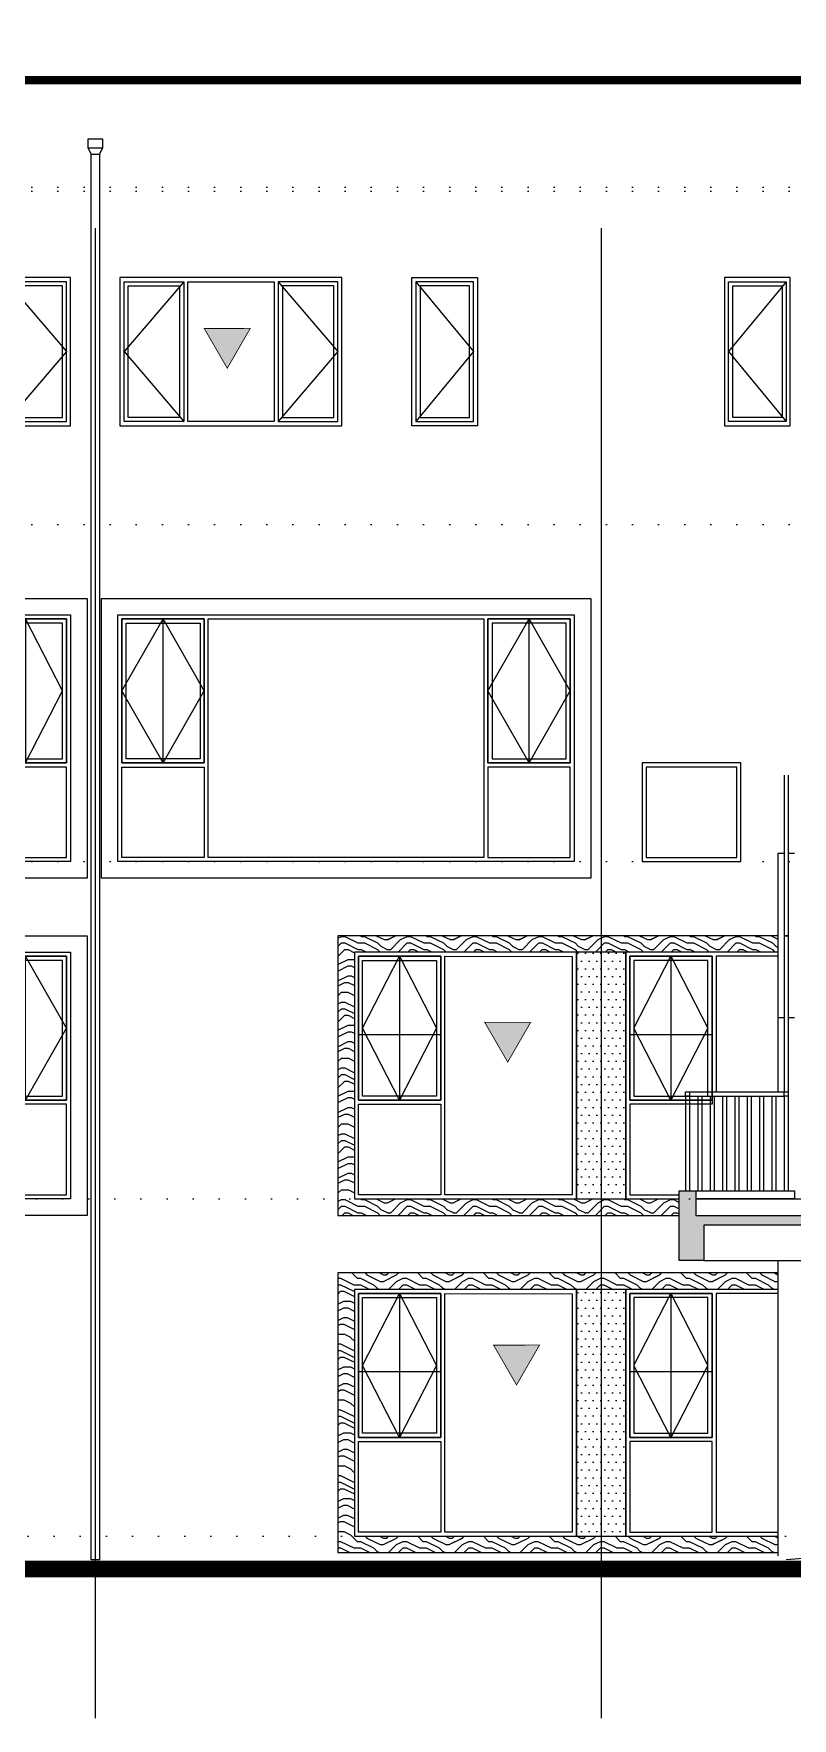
# Model space of a CAD drawing. Header units: millimetres. Extents: x -1048436 to -185795, y -983427 to 400387.
# Drawn here: x -711662 to -702437, y -814346 to -793865 of the extents above; entities that cross this region are included whole.
import ezdxf

# ---------------------------------------------------------------- set-up
doc = ezdxf.new("R2010")
doc.units = ezdxf.units.MM
doc.header["$LTSCALE"] = 500
doc.linetypes.add('A-FP_05$0$pln_L5$0$Col_L4$0$PHANTOM', pattern=[63.5, 31.75, -6.35, 6.35, -6.35, 6.35, -6.35])
doc.linetypes.add('DOT', pattern=[6.35, 0, -6.35])
for name, color, linetype in [('建-填充', 9, 'Continuous'), ('建-墙-混凝土墙', 6, 'Continuous'), ('建-楼梯-扶手栏杆', 3, 'Continuous'), ('建-窗', 135, 'Continuous'), ('建-符号', 13, 'Continuous'), ('楼层虚线', 1, 'Continuous')]:
    doc.layers.add(name, color=color, linetype=linetype)
doc.layers.add('建-非打-01', color=6, linetype='Continuous', plot=False)
pattern_1 = [(0, (0, 16860.78), (46.875, 93.75), [0, -93.75])]

# ---------------------------------------------------------------- blocks, each defined once
blk = doc.blocks.new('C1')
at = {"layer": '建-窗', "linetype": 'Continuous'}
for p, q in [((-716238, -572677), (-716238, -570927)), ((-711788, -572677), (-711788, -570927)), ((-716738, -572677), (-715738, -572677)), ((-711288, -572677), (-712288, -572677))]:
    blk.add_line(p, q, dxfattribs=at)
for points in [[(-716988, -570677), (-711038, -570677), (-711038, -574077), (-716988, -574077)], [(-716788, -570877), (-711238, -570877), (-711238, -573877), (-716788, -573877)], [(-716738, -570927), (-715738, -570927), (-715738, -572677), (-716738, -572677)], [(-716738, -572677), (-715738, -572677), (-715738, -570927), (-716738, -570927)], [(-716688, -570977), (-715788, -570977), (-715788, -572627), (-716688, -572627)], [(-715688, -570927), (-712338, -570927), (-712338, -573827), (-715688, -573827)], [(-711288, -570927), (-712288, -570927), (-712288, -572677), (-711288, -572677)], [(-711288, -572677), (-712288, -572677), (-712288, -570927), (-711288, -570927)], [(-711338, -570977), (-712238, -570977), (-712238, -572627), (-711338, -572627)], [(-716738, -572727), (-715738, -572727), (-715738, -573827), (-716738, -573827)], [(-711288, -572727), (-712288, -572727), (-712288, -573827), (-711288, -573827)]]:
    blk.add_lwpolyline(points, close=True, dxfattribs=at)
for points in [[(-716238, -572677), (-716738, -571802), (-716238, -570927)], [(-716238, -572677), (-715738, -571802), (-716238, -570927)], [(-711788, -572677), (-712288, -571802), (-711788, -570927)], [(-711788, -572677), (-711288, -571802), (-711788, -570927)]]:
    blk.add_lwpolyline(points, dxfattribs=at)
blk = doc.blocks.new('sdfsg')
at = {"layer": '建-填充', "linetype": 'A-FP_05$0$pln_L5$0$Col_L4$0$PHANTOM'}
h = blk.add_hatch(dxfattribs=at)
h.set_pattern_fill('松散材料', color=256, scale=50)
h.set_pattern_definition(pattern_1)
h.paths.add_polyline_path([(-698913, -570877), (-698313, -570877), (-698313, -573877), (-698913, -573877)])
at = {"layer": '建-窗', "linetype": 'Continuous'}
for p, q in [((-703913, -570927), (-703913, -572677)), ((-699463, -570927), (-699463, -572677)), ((-696163, -570927), (-696163, -572677)), ((-704413, -572677), (-703413, -572677)), ((-699963, -572677), (-698963, -572677)), ((-695663, -572677), (-696663, -572677))]:
    blk.add_line(p, q, dxfattribs=at)
for points in [[(-704663, -570677), (-695413, -570677), (-695413, -574077), (-704663, -574077)], [(-704463, -570877), (-695613, -570877), (-695613, -573877), (-704463, -573877)], [(-704463, -570877), (-698913, -570877), (-698913, -573877), (-704463, -573877)], [(-704413, -570927), (-703413, -570927), (-703413, -572677), (-704413, -572677)], [(-704413, -572677), (-703413, -572677), (-703413, -570927), (-704413, -570927)], [(-704363, -570977), (-703463, -570977), (-703463, -572627), (-704363, -572627)], [(-703363, -570927), (-700013, -570927), (-700013, -573827), (-703363, -573827)], [(-699963, -570927), (-698963, -570927), (-698963, -572677), (-699963, -572677)], [(-699963, -572677), (-698963, -572677), (-698963, -570927), (-699963, -570927)], [(-699913, -570977), (-699013, -570977), (-699013, -572627), (-699913, -572627)], [(-698913, -570877), (-698313, -570877), (-698313, -573877), (-698913, -573877)], [(-698313, -570877), (-695613, -570877), (-695613, -573877), (-698313, -573877)], [(-696713, -570927), (-698263, -570929), (-698263, -573829), (-696713, -573827)], [(-695663, -570927), (-696663, -570927), (-696663, -572677), (-695663, -572677)], [(-695663, -572677), (-696663, -572677), (-696663, -570927), (-695663, -570927)], [(-695713, -570977), (-696613, -570977), (-696613, -572627), (-695713, -572627)], [(-704413, -572727), (-703413, -572727), (-703413, -573827), (-704413, -573827)], [(-699963, -572727), (-698963, -572727), (-698963, -573827), (-699963, -573827)], [(-695663, -572727), (-696663, -572727), (-696663, -573827), (-695663, -573827)]]:
    blk.add_lwpolyline(points, close=True, dxfattribs=at)
for points in [[(-703913, -570927), (-704363, -571802), (-703913, -572677), (-703463, -571802), (-703913, -570927)], [(-699463, -570927), (-699913, -571802), (-699463, -572677), (-699013, -571802), (-699463, -570927)], [(-696163, -570927), (-696613, -571802), (-696163, -572677), (-695713, -571802), (-696163, -570927)]]:
    blk.add_lwpolyline(points, dxfattribs=at)
blk = doc.blocks.new('C2')
at = {"layer": '建-窗', "linetype": 'Continuous'}
for points in [[(-710413, -572677), (-709213, -572677), (-709213, -573877), (-710413, -573877)], [(-710363, -572727), (-709263, -572727), (-709263, -573827), (-710363, -573827)]]:
    blk.add_lwpolyline(points, close=True, dxfattribs=at)
blk = doc.blocks.new('dgdhfgh')
at = {"layer": '建-窗', "linetype": 'Continuous'}
for p, q in [((-734438, -796881), (-734438, -798581)), ((-733288, -796881), (-733288, -798581))]:
    blk.add_line(p, q, dxfattribs=at)
for points in [[(-732513, -796831), (-735213, -796831), (-735213, -798631), (-732513, -798631)], [(-735163, -796881), (-734438, -796881), (-734438, -798581), (-735163, -798581)], [(-734388, -796881), (-733338, -796881), (-733338, -798581), (-734388, -798581)], [(-732563, -796881), (-733288, -796881), (-733288, -798581), (-732563, -798581)], [(-735113, -796931), (-734488, -796931), (-734488, -798531), (-735113, -798531)], [(-732613, -796931), (-733238, -796931), (-733238, -798531), (-732613, -798531)]]:
    blk.add_lwpolyline(points, close=True, dxfattribs=at)
for points in [[(-734438, -796881), (-735163, -797731), (-734438, -798581)], [(-733288, -796881), (-732563, -797731), (-733288, -798581)]]:
    blk.add_lwpolyline(points, dxfattribs=at)
blk = doc.blocks.new('hfjgfj')
at = {"layer": '建-窗', "linetype": 'Continuous'}
blk.add_line((-727086, -796881), (-727086, -798581), dxfattribs=at)
for points in [[(-727036, -796831), (-727836, -796831), (-727836, -798631), (-727036, -798631)], [(-727786, -796881), (-727086, -796881), (-727086, -798581), (-727786, -798581)], [(-727736, -796931), (-727136, -796931), (-727136, -798531), (-727736, -798531)]]:
    blk.add_lwpolyline(points, close=True, dxfattribs=at)
blk.add_lwpolyline([(-727086, -796881), (-727786, -797731), (-727086, -798581)], dxfattribs=at)
blk = doc.blocks.new('jiuyuanchuang')
at = {"layer": '建-符号'}
h = blk.add_hatch(color=8, dxfattribs=at)
h.dxf.hatch_style = 1
h.paths.add_polyline_path([(4207218, -3799772), (4207498, -3799288), (4206939, -3799288)])
at = {"layer": '建-符号', "color": 0, "const_width": 10}
blk.add_lwpolyline([(4207218, -3799772), (4207498, -3799288), (4206939, -3799288), (4207218, -3799772)], dxfattribs=at)

msp = doc.modelspace()

# ---------------------------------------------------------------- hatches: boundary and pattern name
at = {"layer": '建-填充', "linetype": 'A-FP_05$0$pln_L5$0$Col_L4$0$PHANTOM'}
h = msp.add_hatch(dxfattribs=at)
h.set_pattern_fill('木纹01', color=256, scale=200)
h.set_pattern_definition([(0, (640, 0), (800, 800), [40, -760]), (0, (80, 80), (800, 800), [80, -720]), (0, (600, 120), (800, 800), [40, -760]), (0, (120, 200), (800, 800), [40, -760]), (0, (600, 240), (800, 800), [40, -760]), (0, (160, 280), (800, 800), [40, -760]), (0, (600, 320), (800, 800), [40, -760]), (0, (160, 400), (800, 800), [40, -440, 40, -280]), (0, (160, 480), (800, 800), [80, -400, 40, -280]), (0, (120, 600), (800, 800), [40, -120, 40, -320, 40, -240]), (0, (80, 680), (800, 800), [40, -160, 80, -520]), (0, (600, 720), (800, 800), [40, -760]), (0, (80, 760), (800, 800), [40, -200, 40, -520]), (45, (0, 0), (9e-14, 800), [113.1368, -1018.23405]), (45, (680, 0), (9e-14, 800), [226.27416, -905.0967]), (45, (680, 400), (9e-14, 800), [56.568, -1074.80285]), (45, (0, 480), (9e-14, 800), [169.7056, -961.66525]), (45, (680, 480), (9e-14, 800), [282.8427, -848.5281]), (45, (680, 600), (9e-14, 800), [169.7056, -961.66525]), (315, (520, 680), (800, -2e-13), [56.568, -1074.80285]), (315, (240, 40), (800, -2e-13), [113.1368, -1018.23405]), (315, (280, 360), (800, -2e-13), [113.1368, -1018.23405]), (315, (520, 200), (800, -2e-13), [113.1368, -1018.23405]), (315, (480, 520), (800, -2e-13), [113.1368, -1018.23405]), (315, (520, 600), (800, -2e-13), [169.7056, -961.66525]), (315, (320, 120), (800, -2e-13), [169.7056, -961.66525]), (315, (440, 160), (800, -2e-13), [169.7056, -961.66525]), (315, (320, 440), (800, -2e-13), [169.7056, -961.66525]), (315, (400, 480), (800, -2e-13), [169.7056, -961.66525]), (26.56505, (40, 160), (800, 3e-07), [89.4427, -1699.41166]), (26.56505, (640, 120), (800, 3e-07), [357.7709, -1431.0835]), (26.56505, (640, 240), (800, 3e-07), [357.7709, -1431.0835]), (26.56505, (640, 320), (800, 3e-07), [357.7712, -536, 178.888, -716.19518]), (26.56505, (720, 440), (800, 3e-07), [89.4427, -1699.41166]), (26.56505, (0, 720), (800, 3e-07), [89.4427, -1699.41166]), (26.56505, (640, 720), (800, 3e-07), [178.88544, -1609.96894]), (333.43495, (440, 0), (800, -3e-07), [178.88544, -1609.96894]), (333.43495, (160, 200), (800, -3e-07), [178.88544, -1609.96894]), (333.43495, (160, 80), (800, -3e-07), [89.4427, -1699.40894]), (333.43495, (200, 280), (800, -3e-07), [268.32816, -1520.5262]), (333.43495, (360, 280), (800, -3e-07), [178.88544, -1609.96894]), (333.43495, (440, 320), (800, -3e-07), [178.88544, -1609.96894]), (333.43495, (200, 400), (800, -3e-07), [89.4427, -1699.40894]), (333.43495, (240, 480), (800, -3e-07), [89.4427, -1699.40894]), (333.43495, (560, 640), (800, -3e-07), [89.4427, -1699.40894]), (333.43495, (520, 360), (800, -3e-07), [89.4427, -1699.40894]), (333.43495, (160, 600), (800, -3e-07), [268.32816, -1520.5262]), (333.43495, (120, 680), (800, -3e-07), [178.88544, -1609.96894]), (333.43495, (560, 440), (800, -3e-07), [89.44, -804.96, 89.44, -805.01438]), (333.43495, (320, 600), (800, -3e-07), [178.88544, -1609.96894]), (333.43495, (360, 680), (800, -3e-07), [178.88544, -1609.96894]), (333.43495, (120, 760), (800, -3e-07), [178.88544, -1609.96894]), (333.43495, (360, 760), (800, -3e-07), [178.88544, -1609.96894])])
h.paths.add_polyline_path([(-704462.7, -808031.2), (-704762.7, -808031.2), (-704762.7, -808231.2), (-703811.6, -808231.2), (-703811.6, -808081.2), (-703811.6, -808031.2)])
h.paths.add_polyline_path([(-704762.7, -808231.2), (-704762.7, -808031.2), (-705062.7, -808031.2), (-707762.7, -808031.2), (-707962.7, -808031.2), (-707962.7, -808231.2)])
h.paths.add_polyline_path([(-707962.7, -808031.2), (-707762.7, -808031.2), (-707762.7, -805031.2), (-705062.7, -805031.2), (-704762.7, -805031.2), (-704762.7, -804831.2), (-707962.7, -804831.2)])
h.paths.add_polyline_path([(-702611.6, -805031.2), (-702611.6, -804831.2), (-704762.7, -804831.2), (-704762.7, -805031.2), (-704462.7, -805031.2)])
h = msp.add_hatch(dxfattribs=at)
h.set_pattern_fill('松散材料', color=256, scale=50)
h.set_pattern_definition(pattern_1)
h.paths.add_polyline_path([(-704462.7, -805031.2), (-705062.7, -805031.2), (-705062.7, -808031.2), (-704462.7, -808031.2)])
at = {"layer": '建-填充'}
h = msp.add_hatch(color=256, dxfattribs=at)
h.dxf.hatch_style = 1
h.paths.add_polyline_path([(-685505.9, -808081.2), (-685505.9, -807931.2), (-685305.9, -807931.2), (-685305.9, -808781.2), (-685605.9, -808781.2), (-685605.9, -808201.2), (-690255.9, -808201.2), (-690255.9, -808781.2), (-690555.9, -808781.2), (-690555.9, -808201.2), (-694762.1, -808201.2), (-694762.1, -808631.2), (-695012.1, -808631.2), (-695012.1, -808201.2), (-698612.7, -808201.2), (-698612.7, -808781.2), (-698912.7, -808781.2), (-698912.7, -808351.2), (-703511.6, -808351.2), (-703511.6, -808781.2), (-703811.6, -808781.2), (-703811.6, -808081.2), (-703811.6, -807931.2), (-703611.6, -807931.2), (-703611.6, -808231.2), (-698912.7, -808231.2), (-698912.7, -808081.2), (-698712.7, -808081.2), (-685605.9, -808081.2)])
at = {"layer": '建-填充', "linetype": 'A-FP_05$0$pln_L5$0$Col_L4$0$PHANTOM'}
h = msp.add_hatch(dxfattribs=at)
h.set_pattern_fill('木纹01', color=256, scale=200)
h.set_pattern_definition([(0, (-17810, -204154.9), (800, 800), [40, -760]), (0, (-18370, -204074.9), (800, 800), [80, -720]), (0, (-17850, -204034.9), (800, 800), [40, -760]), (0, (-18330, -203954.9), (800, 800), [40, -760]), (0, (-17850, -203914.9), (800, 800), [40, -760]), (0, (-18290, -203874.9), (800, 800), [40, -760]), (0, (-17850, -203834.9), (800, 800), [40, -760]), (0, (-18290, -203754.9), (800, 800), [40, -440, 40, -280]), (0, (-18290, -203674.9), (800, 800), [80, -400, 40, -280]), (0, (-18330, -203554.9), (800, 800), [40, -120, 40, -320, 40, -240]), (0, (-18370, -203474.9), (800, 800), [40, -160, 80, -520]), (0, (-17850, -203434.9), (800, 800), [40, -760]), (0, (-18370, -203394.9), (800, 800), [40, -200, 40, -520]), (45, (-18450, -204154.9), (9e-14, 800), [113.1368, -1018.23405]), (45, (-17770, -204154.9), (9e-14, 800), [226.27416, -905.0967]), (45, (-17770, -203754.9), (9e-14, 800), [56.568, -1074.80285]), (45, (-18450, -203674.9), (9e-14, 800), [169.7056, -961.66525]), (45, (-17770, -203674.9), (9e-14, 800), [282.8427, -848.5281]), (45, (-17770, -203554.9), (9e-14, 800), [169.7056, -961.66525]), (315, (-17930, -203474.9), (800, -2e-13), [56.568, -1074.80285]), (315, (-18210, -204114.9), (800, -2e-13), [113.1368, -1018.23405]), (315, (-18170, -203794.9), (800, -2e-13), [113.1368, -1018.23405]), (315, (-17930, -203954.9), (800, -2e-13), [113.1368, -1018.23405]), (315, (-17970, -203634.9), (800, -2e-13), [113.1368, -1018.23405]), (315, (-17930, -203554.9), (800, -2e-13), [169.7056, -961.66525]), (315, (-18130, -204034.9), (800, -2e-13), [169.7056, -961.66525]), (315, (-18010, -203994.9), (800, -2e-13), [169.7056, -961.66525]), (315, (-18130, -203714.9), (800, -2e-13), [169.7056, -961.66525]), (315, (-18050, -203674.9), (800, -2e-13), [169.7056, -961.66525]), (26.56505, (-18410, -203994.9), (800, 3e-07), [89.4427, -1699.41166]), (26.56505, (-17810, -204034.9), (800, 3e-07), [357.7709, -1431.0835]), (26.56505, (-17810, -203914.9), (800, 3e-07), [357.7709, -1431.0835]), (26.56505, (-17810, -203834.9), (800, 3e-07), [357.7712, -536, 178.888, -716.19518]), (26.56505, (-17730, -203714.9), (800, 3e-07), [89.4427, -1699.41166]), (26.56505, (-18450, -203434.9), (800, 3e-07), [89.4427, -1699.41166]), (26.56505, (-17810, -203434.9), (800, 3e-07), [178.88544, -1609.96894]), (333.43495, (-18010, -204154.9), (800, -3e-07), [178.88544, -1609.96894]), (333.43495, (-18290, -203954.9), (800, -3e-07), [178.88544, -1609.96894]), (333.43495, (-18290, -204074.9), (800, -3e-07), [89.4427, -1699.40894]), (333.43495, (-18250, -203874.9), (800, -3e-07), [268.32816, -1520.5262]), (333.43495, (-18090, -203874.9), (800, -3e-07), [178.88544, -1609.96894]), (333.43495, (-18010, -203834.9), (800, -3e-07), [178.88544, -1609.96894]), (333.43495, (-18250, -203754.9), (800, -3e-07), [89.4427, -1699.40894]), (333.43495, (-18210, -203674.9), (800, -3e-07), [89.4427, -1699.40894]), (333.43495, (-17890, -203514.9), (800, -3e-07), [89.4427, -1699.40894]), (333.43495, (-17930, -203794.9), (800, -3e-07), [89.4427, -1699.40894]), (333.43495, (-18290, -203554.9), (800, -3e-07), [268.32816, -1520.5262]), (333.43495, (-18330, -203474.9), (800, -3e-07), [178.88544, -1609.96894]), (333.43495, (-17890, -203714.9), (800, -3e-07), [89.44, -804.96, 89.44, -805.01438]), (333.43495, (-18130, -203554.9), (800, -3e-07), [178.88544, -1609.96894]), (333.43495, (-18090, -203474.9), (800, -3e-07), [178.88544, -1609.96894]), (333.43495, (-18330, -203394.9), (800, -3e-07), [178.88544, -1609.96894]), (333.43495, (-18090, -203394.9), (800, -3e-07), [178.88544, -1609.96894])])
h.paths.add_polyline_path([(-707962.7, -808931.2), (-704762.7, -808931.2), (-704762.7, -809131.2), (-707762.7, -809131.2), (-707762.7, -812131.2), (-704762.7, -812131.2), (-704762.7, -812331.2), (-707962.7, -812331.2)])
h.paths.add_polyline_path([(-702611.6, -809131.2), (-702611.6, -808931.2), (-704762.7, -808931.2), (-704762.7, -809131.2)])
h.paths.add_polyline_path([(-702611.6, -812331.2), (-702611.6, -812131.2), (-704762.7, -812131.2), (-704762.7, -812331.2)])
h.paths.add_polyline_path([(-701439.5, -812331.2), (-698912.7, -812131.2), (-698912.7, -812131.2), (-698912.7, -808931.2), (-701959.8, -808931.2), (-701959.8, -809131.2), (-699112.7, -809131.2), (-699112.7, -812131.2), (-701959.8, -812131.2), (-701959.8, -812331.2)])
h = msp.add_hatch(dxfattribs=at)
h.set_pattern_fill('松散材料', color=256, scale=50)
h.set_pattern_definition(pattern_1)
h.paths.add_polyline_path([(-704462.7, -809131.2), (-705062.7, -809131.2), (-705062.7, -812131.2), (-704462.7, -812131.2)])

# ---------------------------------------------------------------- linework, layer by layer
for p, q in [((-710821.7, -795149.5), (-711003.7, -795149.5)), ((-711003.7, -795149.5), (-711003.7, -795254.6)), ((-710821.7, -795254.6), (-710821.7, -795149.5)), ((-711003.7, -795254.6), (-710821.7, -795254.6)), ((-711003.7, -795254.6), (-710962.7, -795331.2)), ((-710962.7, -795331.2), (-710862.7, -795331.2)), ((-710862.7, -795331.2), (-710821.7, -795254.6)), ((-705088, -800931.2), (-705088, -801531.2)), ((-702611.6, -803831.2), (-702611.6, -806731.2)), ((-702536.6, -803831.2), (-702611.6, -803831.2)), ((-702411.6, -803831.2), (-702486.6, -803831.2)), ((-702536.6, -805831.2), (-702611.6, -805831.2)), ((-702411.6, -805831.2), (-702486.6, -805831.2)), ((-702411.6, -808031.2), (-703611.6, -808031.2)), ((-703611.6, -808031.2), (-685505.9, -808031.2)), ((-703511.6, -808781.2), (-702611.6, -808781.2)), ((-702611.6, -808781.2), (-702611.6, -812372.4)), ((-702611.6, -808781.2), (-702311.6, -808781.2)), ((-702512.7, -812416.2), (-698912.7, -812131.2))]:
    msp.add_line(p, q)
for points, const_width in [([(-753812.4, -812431.2), (-753812.4, -808731.2), (-755011.4, -808731.2), (-755011.4, -805831.2), (-755755.3, -805831.2), (-755755.3, -804031.2), (-755011.4, -804031.2), (-755011.4, -801431.2), (-740012.7, -801431.2), (-740012.7, -792181.2), (-735212.7, -792181.2), (-735212.7, -794431.2), (-683786.3, -794431.2), (-683786.3, -799116.1), (-682278.7, -799831.2), (-682278.7, -801831.2), (-680436.8, -801831.2), (-680436.8, -812431.2)], 100), ([(-760958.5, -812531.2), (-673277.6, -812531.2)], 200)]:
    msp.add_lwpolyline(points, dxfattribs=dict(const_width=const_width))
msp.add_lwpolyline([(-710962.7, -795331.2), (-710862.7, -795331.2), (-710862.7, -812417.6), (-710962.7, -812417.6)], close=True)
msp.add_lwpolyline([(-703611.6, -807931.2), (-702411.6, -807931.2), (-702411.6, -808031.2)])
at = {"layer": '建-墙-混凝土墙'}
msp.add_lwpolyline([(-698912.7, -808351.2), (-703511.6, -808351.2), (-703511.6, -808781.2), (-703811.6, -808781.2), (-703811.6, -808081.2), (-703811.6, -807931.2), (-703611.6, -807931.2), (-703611.6, -808231.2), (-698912.7, -808231.2)], dxfattribs=at)
at = {"layer": '建-楼梯-扶手栏杆'}
for p, q in [((-702536.6, -802881.2), (-702536.6, -806731.2)), ((-702486.6, -802881.2), (-702486.6, -806731.2)), ((-703736.6, -806781.2), (-703736.6, -807931.2)), ((-703686.6, -806731.2), (-702536.6, -806731.2)), ((-703686.6, -806781.2), (-703686.6, -807931.2)), ((-703686.6, -806781.2), (-702536.6, -806781.2)), ((-703586.6, -806781.2), (-703586.6, -807931.2)), ((-703536.6, -806781.2), (-703536.6, -807931.2)), ((-703436.6, -806781.2), (-703436.6, -807931.2)), ((-703386.6, -806781.2), (-703386.6, -807931.2)), ((-703286.6, -806781.2), (-703286.6, -807931.2)), ((-703236.6, -806781.2), (-703236.6, -807931.2)), ((-703136.6, -806781.2), (-703136.6, -807931.2)), ((-703086.6, -806781.2), (-703086.6, -807931.2)), ((-702986.6, -806781.2), (-702986.6, -807931.2)), ((-702936.6, -806781.2), (-702936.6, -807931.2)), ((-702836.6, -806781.2), (-702836.6, -807931.2)), ((-702786.6, -806781.2), (-702786.6, -807931.2)), ((-702686.6, -806781.2), (-702686.6, -807931.2)), ((-702636.6, -806781.2), (-702636.6, -807931.2)), ((-702536.6, -806781.2), (-702536.6, -807931.2)), ((-702486.6, -806781.2), (-702486.6, -807931.2))]:
    msp.add_line(p, q, dxfattribs=at)
for points in [[(-702486.6, -804831.2), (-702536.6, -804831.2), (-702536.6, -804831.2), (-702486.6, -804831.2)], [(-703686.6, -806781.2), (-703736.6, -806781.2), (-703736.6, -806731.2), (-703686.6, -806731.2)], [(-702486.6, -806781.2), (-702536.6, -806781.2), (-702536.6, -806731.2), (-702486.6, -806731.2)]]:
    msp.add_lwpolyline(points, close=True, dxfattribs=at)
at = {"layer": '建-窗', "linetype": 'Continuous'}
for p, q in [((-707212.7, -805081.2), (-707212.7, -806831.2)), ((-703912.7, -805081.2), (-703912.7, -806831.2)), ((-707712.7, -806831.2), (-706712.7, -806831.2)), ((-703412.7, -806831.2), (-704412.7, -806831.2)), ((-707212.7, -809181.2), (-707212.7, -810931.2)), ((-703912.7, -809181.2), (-703912.7, -810931.2)), ((-707712.7, -810931.2), (-706712.7, -810931.2)), ((-703412.7, -810931.2), (-704412.7, -810931.2))]:
    msp.add_line(p, q, dxfattribs=at)
for points in [[(-702611.6, -804831.2), (-707962.7, -804831.2), (-707962.7, -808231.2), (-703811.6, -808231.2)], [(-702611.6, -805031.2), (-707762.7, -805031.2), (-707762.7, -808031.2), (-703811.6, -808031.2)], [(-702611.6, -805031.2), (-704462.7, -805031.2), (-704462.7, -808031.2), (-703811.6, -808031.2)], [(-707212.8, -805081.2), (-706762.7, -805956.2), (-707212.7, -806831.2), (-707662.7, -805956.2), (-707212.7, -805081.2)], [(-703912.8, -805081.2), (-703462.7, -805956.2), (-703912.7, -806831.2), (-704362.7, -805956.2), (-703912.7, -805081.2)], [(-702611.6, -805081.2), (-703362.7, -805081.2), (-703362.7, -806731.2)], [(-703412.7, -806731.2), (-703412.7, -806881.2), (-704412.7, -806881.2), (-704412.7, -807981.2), (-703811.6, -807981.2)], [(-702611.6, -808931.2), (-707962.7, -808931.2), (-707962.7, -812331.2), (-702611.6, -812331.2)], [(-702611.6, -809131.2), (-707762.7, -809131.2), (-707762.7, -812131.2), (-702611.6, -812131.2)], [(-702611.6, -809131.2), (-704462.7, -809131.2), (-704462.7, -812131.2), (-702611.6, -812131.2)], [(-707212.8, -809181.2), (-706762.7, -810056.2), (-707212.7, -810931.2), (-707662.7, -810056.2), (-707212.7, -809181.2)], [(-703912.8, -809181.2), (-703462.7, -810056.2), (-703912.7, -810931.2), (-704362.7, -810056.2), (-703912.7, -809181.2)], [(-702611.6, -809181.2), (-703362.7, -809181.2), (-703362.7, -812081.2), (-702611.6, -812081.2)]]:
    msp.add_lwpolyline(points, dxfattribs=at)
for points in [[(-705062.7, -805031.2), (-707762.7, -805031.2), (-707762.7, -808031.2), (-705062.7, -808031.2)], [(-704462.7, -805031.2), (-705062.7, -805031.2), (-705062.7, -808031.2), (-704462.7, -808031.2)], [(-707712.7, -805081.2), (-706712.7, -805081.2), (-706712.7, -806831.2), (-707712.7, -806831.2)], [(-707712.7, -806831.2), (-706712.7, -806831.2), (-706712.7, -805081.2), (-707712.7, -805081.2)], [(-707662.7, -805131.2), (-706762.7, -805131.2), (-706762.7, -806781.2), (-707662.7, -806781.2)], [(-706662.7, -805081.2), (-705112.6, -805083.6), (-705112.6, -807983.6), (-706662.7, -807981.2)], [(-703412.7, -805081.2), (-704412.7, -805081.2), (-704412.7, -806831.2), (-703412.7, -806831.2)], [(-703412.7, -806831.2), (-704412.7, -806831.2), (-704412.7, -805081.2), (-703412.7, -805081.2)], [(-703462.7, -805131.2), (-704362.7, -805131.2), (-704362.7, -806781.2), (-703462.7, -806781.2)], [(-707712.7, -806881.2), (-706712.7, -806881.2), (-706712.7, -807981.2), (-707712.7, -807981.2)], [(-705062.7, -809131.2), (-707762.7, -809131.2), (-707762.7, -812131.2), (-705062.7, -812131.2)], [(-704462.7, -809131.2), (-705062.7, -809131.2), (-705062.7, -812131.2), (-704462.7, -812131.2)], [(-707712.7, -809181.2), (-706712.7, -809181.2), (-706712.7, -810931.2), (-707712.7, -810931.2)], [(-707712.7, -810931.2), (-706712.7, -810931.2), (-706712.7, -809181.2), (-707712.7, -809181.2)], [(-707662.7, -809231.2), (-706762.7, -809231.2), (-706762.7, -810881.2), (-707662.7, -810881.2)], [(-706662.7, -809181.2), (-705112.6, -809183.6), (-705112.6, -812083.6), (-706662.7, -812081.2)], [(-703412.7, -809181.2), (-704412.7, -809181.2), (-704412.7, -810931.2), (-703412.7, -810931.2)], [(-703412.7, -810931.2), (-704412.7, -810931.2), (-704412.7, -809181.2), (-703412.7, -809181.2)], [(-703462.7, -809231.2), (-704362.7, -809231.2), (-704362.7, -810881.2), (-703462.7, -810881.2)], [(-707712.7, -810981.2), (-706712.7, -810981.2), (-706712.7, -812081.2), (-707712.7, -812081.2)], [(-703412.7, -810981.2), (-704412.7, -810981.2), (-704412.7, -812081.2), (-703412.7, -812081.2)]]:
    msp.add_lwpolyline(points, close=True, dxfattribs=at)
at = {"layer": '建-非打-01'}
for p, q in [((-710912.7, -796231.2), (-710912.7, -814345.7)), ((-710912.7, -796231.2), (-710912.7, -814345.6)), ((-704762.7, -796231.2), (-704762.7, -814345.6)), ((-704762.7, -796231.2), (-704762.7, -814345.6))]:
    msp.add_line(p, q, dxfattribs=at)
for points in [[(-706712.7, -805080.8), (-707712.7, -805080.8), (-707712.7, -806030.8), (-706712.7, -806030.8)], [(-703412.7, -805081.2), (-704412.7, -805081.2), (-704412.7, -806031.2), (-703412.7, -806031.2)], [(-706712.7, -809180.8), (-707712.7, -809180.8), (-707712.7, -810130.8), (-706712.7, -810130.8)], [(-703412.7, -809181.2), (-704412.7, -809181.2), (-704412.7, -810131.2), (-703412.7, -810131.2)]]:
    msp.add_lwpolyline(points, close=True, dxfattribs=at)
at = {"layer": '楼层虚线', "linetype": 'DOT', "ltscale": 0.1}
for p, q in [((-751067.3, -795731.2), (-673277.6, -795731.2)), ((-751067.3, -795781.2), (-673277.6, -795781.2)), ((-751067.3, -799831.2), (-673277.6, -799831.2)), ((-736775.2, -803931.2), (-673277.6, -803931.2)), ((-757362.4, -808031.2), (-673277.6, -808031.2)), ((-760958.5, -812131.2), (-673277.6, -812131.2))]:
    msp.add_line(p, q, dxfattribs=at)

# ---------------------------------------------------------------- block references
for name, p in [('dgdhfgh', (21300, 0)), ('dgdhfgh', (24600, 0)), ('hfjgfj', (24574, 0)), ('sdfsg', (-15600, -230054.1)), ('C1', (6149.7, -230054.1)), ('C1', (25, -234154.1))]:
    msp.add_blockref(name, p)
at = {"xscale": -1}
for name, p in [('hfjgfj', (-1434099.4, 0)), ('C2', (-1413475.7, -230054.1))]:
    msp.add_blockref(name, p, dxfattribs=at)
at = {"xscale": -1, "rotation": 239.9999999999741}
for p in [(477502.4, -6340892.6), (480912.7, -6349327.7), (481020.2, -6353252.4)]:
    msp.add_blockref('jiuyuanchuang', p, dxfattribs=at)

doc.saveas('drawing.dxf')
